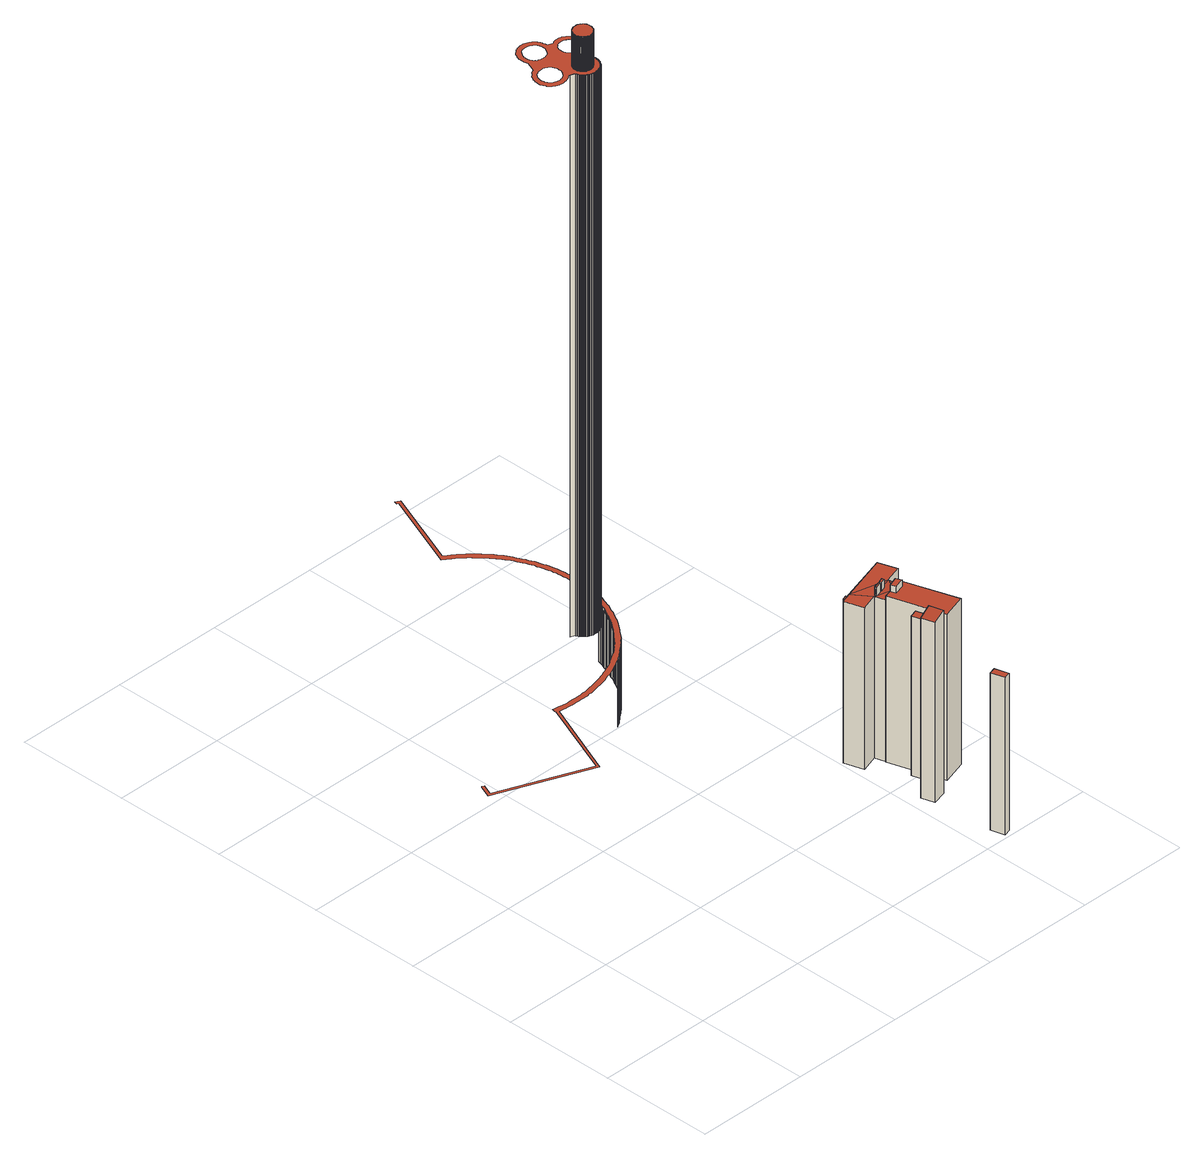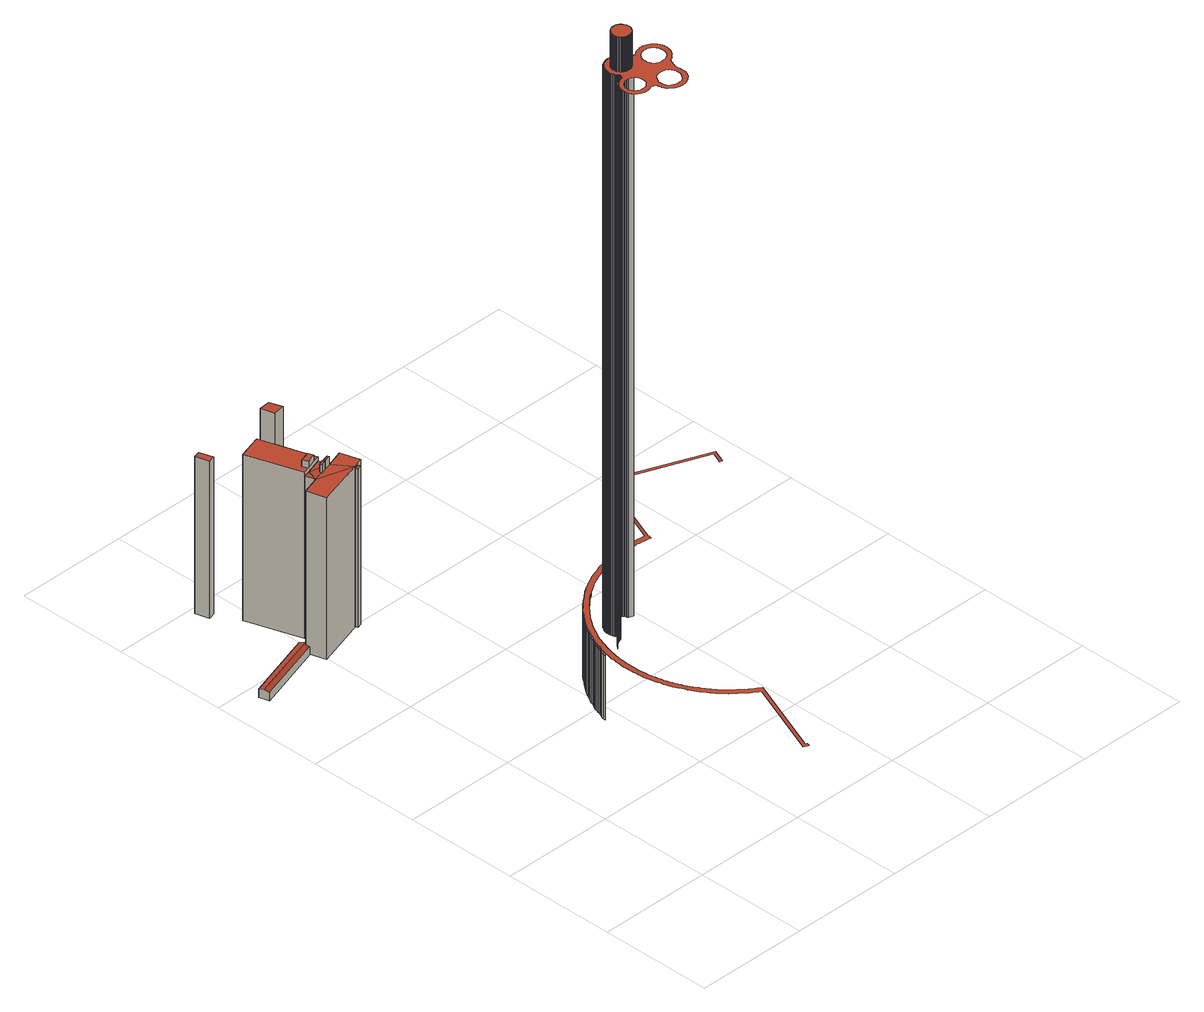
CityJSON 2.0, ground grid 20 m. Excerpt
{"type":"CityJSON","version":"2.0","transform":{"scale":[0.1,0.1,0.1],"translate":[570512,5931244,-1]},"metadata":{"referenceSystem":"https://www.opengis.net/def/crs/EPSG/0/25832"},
"CityObjects":{
"building1":{"type":"Building","attributes":{"Grundfläche 2D":"4668.682245","Grundhöhe NN":"5.746"},"children":["building1-1"],"geometry":[{"type":"MultiSurface","lod":"3","boundaries":[[[0,1,2,3]],[[0,4,5,6]],[[4,0,3,7]],[[8,9,10,11]],[[4,12,13,5]],[[12,4,7,14]],[[9,15,16,10]],[[12,17,18,13]],[[17,12,14,19]],[[15,20,21,16]],[[17,22,23,18]],[[22,17,19,24]],[[20,25,26,21]],[[22,27,28,23]],[[25,29,30,26]],[[27,22,24,31]],[[32,33,34,35]],[[27,36,37,28]],[[29,38,39,30]],[[36,27,31,40]],[[35,34,41,42]],[[42,41,43,44]],[[44,43,45,46]],[[46,45,47,48]],[[48,47,49,50]],[[50,49,51,52]],[[52,51,53,54]],[[36,55,56,37]],[[54,53,57,58]],[[38,59,60,39]],[[58,57,61,62]],[[55,36,40,63]],[[62,61,64,65]],[[65,64,66,67]],[[67,66,68,69]],[[69,68,70,71]],[[55,72,73,56]],[[59,74,75,60]],[[71,70,76,77]],[[72,55,63,78]],[[77,76,79,80]],[[80,79,81,82]],[[82,81,83,84]],[[74,85,86,75]],[[72,87,88,73]],[[84,83,89,90]],[[87,72,78,91]],[[90,89,92,93]],[[93,92,94,95]],[[85,96,97,86]],[[87,98,99,88]],[[100,101,102,103,104,105,106,107,108,109,110,111,112,113,114,115,116,117,118,119,120,121,122,123,124,125,126,127,128,129,130,131,132,133,134,135,136,6,5,13,18,23,28,37,56,73,88,99,137,138,139,140,141,142,143,144,145,146,147,148,149,150,151,152,153,154,155,156,157,158,159,160,161,162,163,164,165,166,167,168,169,170,171,172,173,174,175,176,177,178,179,180,181,182,183,184,185,186,187,188,189,190,191,192,193,194,195,196,197,198,199,200,201,202,203,204,205,206,207,208,209,210,211,212,213,214,215,216,217,218,219,220,221,222,223,224,225,226,227,228,229,230,231,232,233,234,235,236,237,238,239,240,241,242,243,244,245,246,247,248,249,250,251,252,253,254,255,256,257,258,259,260,261,262,263,264,265,266,267,268,269,270,271,272,273,274,275,276,277,278,279,280,281,282,283,284,285,286,287,288,289,290,291,292,293,294,295,296,297,298,299,300,301,302,303,304,305,306,307,96,85,74,59,38,29,25,20,15,9,8,308,309,310,311,312,313,314,315,316,317,318,319,320,321,322,323,324,325,326,327,328,329,330,331,332,333,334,335,336,337,338,339,340,341,342,343,344,345,346,347,348,349,350,351,352,353,354]],[[95,94,355,356]],[[98,87,91,357]],[[356,355,358,359]],[[359,358,360,361]],[[96,307,362,97]],[[98,363,137,99]],[[361,360,364,365]],[[363,98,357,366]],[[365,364,367,368]],[[369,370,371,372,373,374,375,376,377,378,379,380,381,382,383,384,385,386,387,388,389,390,391,392,393,394,395,396,397,398,399,400,401,402,403,404,405,406,407,408,409,410,411,412,413,414,415,416,417,418,419,420,421,422,423,424,425,426,427,428,429,430,431,432,433,434,435,436,437,438,439,440,441,442,443,444,445,446,447,448,449,450,451,452,453,454,455,456,457,458,459,460,461,462,463,464,465,466,467,468,469,470,471,472,473,474,475,476,477,478,479,480,481,482,483,484,485,486,487,488,489,490,491,492,493,494,495,496,497,498,499,500,501,502,503,504,505,506,507,508,509,510,511,512,513,514,515,516,517,518,519,520,521,522,523,524,525,526,527,528,529,530,531,532,533,534,535,536,537,538,539,540,541,542,543,544,545,546,547,548,549,550,551,552,553,554,555,556,557,558,559,560,561,562,563,564,565,566,567,568,569,570,571,572,573,574,575,576,577,578,579,580,581,582,583,584,585,586,587,588,589,590,591,592,593,594,595,596,597,598,599,600,601,602,603,604,605,606,607,608,609,610,611,612,613,614,615,616,617,618,619,620,621,622,623,624,625,626,627,628,629,630,631,632,633,634,635],[636,637,638,639,640,641,642,643,644,645,646,647,648,649,650,651,652,653,654,655,656,657,658,659,660,661,662,663,664,665,666,667,668,669,670,671,672,673,674,675,676,677,678,679,680,681,682,683,684,685,686,687,688,689,690,691,692,693,694,695,696,697,698,699,700,701,702,703,704,705,706,707,708,709,710,711,712,713,714,715,716,717,718,719,720,721,722,723,724,725,726,727,728,729,730],[731,732,733,734,735,736,737,738,739,740,741,742,743,744,745,746,747,748,749,750,751,752,753,754,755,756,757,758,759,760,761,762,763,764,765,766,767,768,769,770,771,772,773,774,775,776,777,778,779,780,781,782,783,784,785,786,787,788,789,790,791,792,793,794,795,796,797,798,799,800,801,802,803,804,805,806,807,808,809,810,811,812,813,814,815,816,817,818,819,820,821,822,823,824,825],[826,827,828,829,830,831,832,833,834,835,836,837,838,839,840,841,842,843,844,845,846,847,848,849,850,851,852,853,854,855,856,857,858,859,860,861,862,863,864,865,866,867,868,869,870,871,872,873,874,875,876,877,878,879,880,881,882,883,884,885,886,887,888,889,890,891,892,893,894,895,896,897,898,899,900,901,902,903,904,905,906,907,908,909,910,911,912,913,914,915,916,917,918,919],[920,921,922,923,924,925,926,927,928,929,930,931,932,933,934,935,936,937,938,939,940,941,942,943,944,945,946,947,948,949,950,951,952,953,954,955,956,957,958,959,960,961,962,963,964,965,966,967,968,969,970,971,972,973,974,975,976,977,978,979,980,981,982,983,984,985,986,987,988,989,990,991,992,993,994,995,996,997,998,999,1000,1001,1002,1003,1004,1005,1006,1007,1008,1009,1010,1011,1012]],[[368,367,1013,1014]],[[307,306,1015,362]],[[363,1016,138,137]],[[1014,1013,1017,1018]],[[1016,363,366,1019]],[[1018,1017,1020,1021]],[[1021,1020,1022,1023]],[[306,305,1024,1015]],[[1016,1025,139,138]],[[1023,1022,1026,1027]],[[1025,1016,1019,1028]],[[1027,1026,1029,1030]],[[1031,1030,1029,1032]],[[305,304,1033,1024]],[[1025,1034,140,139]],[[1031,1032,1035,1036]],[[1034,1025,1028,1037]],[[1036,1035,1038,1039]],[[304,303,1040,1033]],[[1039,1038,1041,1042]],[[1042,1041,1043,1044]],[[1034,1045,141,140]],[[1045,1034,1037,1046]],[[1044,1043,1047,1048]],[[303,302,1049,1040]],[[1048,1047,1050,1051]],[[1051,1050,1052,1053]],[[1045,1054,142,141]],[[1054,1045,1046,1055]],[[1053,1052,1056,1057]],[[302,301,1058,1049]],[[1057,1056,1059,1060]],[[1060,1059,1061,1062]],[[1054,1063,143,142]],[[1062,1061,1064,1065]],[[1063,1054,1055,1066]],[[301,300,1067,1058]],[[1065,1064,1068,1069]],[[1069,1068,1070,1071]],[[1071,1070,1072,1073]],[[1063,1074,144,143]],[[1074,1063,1066,1075]],[[1073,1072,1076,1077]],[[300,299,1078,1067]],[[1077,1076,1079,1080]],[[1080,1079,1081,1082]],[[1082,1081,1083,1084]],[[1084,1083,1085,1086]],[[1087,1088,1089,1090]],[[1074,1091,145,144]],[[1092,1086,1085,1093]],[[1094,1095,1088,1087]],[[1091,1074,1075,1096]],[[1097,1098,1095,1094]],[[1092,1093,1099,1100]],[[299,298,1101,1078]],[[1102,1103,1098,1097]],[[1100,1099,1104,1105]],[[1106,1107,1103,1102]],[[1105,1104,1108,1109]],[[1110,1111,1107,1106]],[[1109,1108,1112,1113]],[[1114,1115,1111,1110]],[[1113,1112,1115,1114]],[[1090,1089,1116,1117]],[[1091,1118,146,145]],[[298,297,1119,1101]],[[1118,1091,1096,1120]],[[1117,1116,1121,1122]],[[1122,1121,1123,1124]],[[1118,1125,147,146]],[[297,296,1126,1119]],[[1124,1123,1127,1128]],[[1125,1118,1120,1129]],[[1128,1127,1130,1131]],[[296,295,1132,1126]],[[1125,1133,148,147]],[[1131,1130,1134,1135]],[[1133,1125,1129,1136]],[[1135,1134,1137,1138]],[[1138,1137,1139,1140]],[[295,294,1141,1132]],[[1133,1142,149,148]],[[1142,1133,1136,1143]],[[1140,1139,1144,1145]],[[1145,1144,1146,1147]],[[294,293,1148,1141]],[[1142,1149,150,149]],[[1147,1146,1150,1151]],[[1149,1142,1143,1152]],[[1151,1150,1153,1154]],[[293,292,1155,1148]],[[1149,1156,151,150]],[[1154,1153,1157,1158]],[[1156,1149,1152,1159]],[[1158,1157,1160,1161]],[[292,291,1162,1155]],[[1161,1160,1163,1164]],[[1156,1165,152,151]],[[1165,1156,1159,1166]],[[1164,1163,1167,1168]],[[291,290,1169,1162]],[[1168,1167,1170,1171]],[[1165,1172,153,152]],[[1171,1170,1173,1174]],[[1172,1165,1166,1175]],[[290,289,1176,1169]],[[1172,1177,154,153]],[[1177,1172,1175,1178]],[[289,288,1179,1176]],[[1177,1180,155,154]],[[288,287,1181,1179]],[[1180,1177,1178,1182]],[[1180,1183,156,155]],[[287,286,1184,1181]],[[1183,1180,1182,1185]],[[286,285,1186,1184]],[[1183,1187,157,156]],[[1187,1183,1185,1188]],[[285,284,1189,1186]],[[1187,1190,158,157]],[[1190,1187,1188,1191]],[[284,283,1192,1189]],[[1190,1193,159,158]],[[1193,1190,1191,1194]],[[1193,1195,160,159]],[[1195,1193,1194,1196]],[[1195,1197,161,160]],[[1197,1195,1196,1198]],[[1197,1199,162,161]],[[1199,1197,1198,1200]]],"semantics":{"surfaces":[{"type":"WallSurface"},{"type":"RoofSurface"}],"values":[0,0,0,0,0,0,0,0,0,0,0,0,0,0,0,0,0,0,0,0,0,0,0,0,0,0,0,0,0,0,0,0,0,0,0,0,0,0,0,0,0,0,0,0,0,0,0,0,0,0,0,1,0,0,0,0,0,0,0,0,0,1,0,0,0,0,0,0,0,0,0,0,0,0,0,0,0,0,0,0,0,0,0,0,0,0,0,0,0,0,0,0,0,0,0,0,0,0,0,0,0,0,0,0,0,0,0,0,0,0,0,0,0,0,0,0,0,0,0,0,0,0,0,0,0,0,0,0,0,0,0,0,0,0,0,0,0,0,0,0,0,0,0,0,0,0,0,0,0,0,0,0,0,0,0,0,0,0,0,0,0,0,0,0,0,0,0,0,0,0,0,0,0,0,0,0,0,0,0,0,0,0,0,0,0,0,0,0,0,0,0,0,0]}}]},
"building1-1":{"type":"BuildingInstallation","parents":["building1"],"geometry":[{"type":"MultiSurface","lod":"3","boundaries":[[[1201,1202,1203,1204,1205,1206,1207,1208,1209,1210,1211,1212,1213,1214,1215,1216,1217,1218,1219,1220,1221,1222,1223,1224,1225,1226,1227,1228,1229,1230,1231,1232,1233,1234,1235,1236,1237,1238,1239,1240,1241,1242,1243,1244,1245,1246,1247,1248,1249,1250,1251,1252,1253,1254,1255,1256,1257,1258,1259,1260,1261,1262,1263,1264,1265,1266,1267,1268,1269,1270,1271,1272,1273,1274,1275,1276,1277,1278,1279,1280,1281,1282,1283,1284,1285,1286,1287,1288,1289,1290,1291,1292]],[[1207,1206,848,847]],[[1289,1288,858,857]],[[1290,1289,857,856]],[[1291,1290,856,855]],[[1292,1291,855,854]],[[1201,1292,854,853]],[[1202,1201,853,852]],[[1203,1202,852,851]],[[1204,1203,851,850]],[[1205,1204,850,849]],[[1206,1205,849,848]],[[1208,1207,847,846]],[[1209,1208,846,845]],[[1210,1209,845,844]],[[1211,1210,844,843]],[[1212,1211,843,842]],[[1213,1212,842,841]],[[1214,1213,841,840]],[[1215,1214,840,839]],[[1216,1215,839,838]],[[1217,1216,838,837]],[[1218,1217,837,836]],[[1219,1218,836,835]],[[1220,1219,835,834]],[[1221,1220,834,833]],[[1222,1221,833,832]],[[1223,1222,832,831]],[[1224,1223,831,830]],[[1225,1224,830,829]],[[1226,1225,829,828]],[[1227,1226,828,827]],[[1228,1227,827,826]],[[1229,1228,826,919]],[[1230,1229,919,918]],[[1231,1230,918,917]],[[1232,1231,917,916]],[[1233,1232,916,915]],[[1234,1233,915,914]],[[1235,1234,914,913]],[[1236,1235,913,912]],[[1237,1236,912,911]],[[1238,1237,911,910]],[[1239,1238,910,909]],[[1240,1239,909,908]],[[1241,1240,908,907]],[[1242,1241,907,906]],[[1243,1242,906,905]],[[1244,1243,905,904]],[[1245,1244,904,903]],[[1246,1245,903,902]],[[1247,1246,902,901]],[[1248,1247,901,900]],[[1249,1248,900,899]],[[1250,1249,899,898]],[[1251,1250,898,897]],[[1252,1251,897,896]],[[1253,1252,896,895]],[[1254,1253,895,894]],[[1255,1254,894,893]],[[1256,1255,893,892]],[[1257,1256,892,891]],[[1258,1257,891,890]],[[1259,1258,890,889]],[[1260,1259,889,888]],[[1261,1260,888,887]],[[1262,1261,887,886]],[[886,885,1262]],[[1262,885,884,1263]],[[1264,1263,884]],[[1264,884,883]],[[1265,1264,883,882]],[[1266,1265,882,881]],[[1267,1266,881,880]],[[1267,880,879]],[[1267,879,1268]],[[879,878,1268]],[[1269,1268,878,877]],[[1270,1269,877,876]],[[1271,1270,876,875]],[[1272,1271,875,874]],[[1273,1272,874,873]],[[1274,1273,873,872]],[[1275,1274,872,871]],[[1276,1275,871,870]],[[1277,1276,870,869]],[[1278,1277,869,868]],[[1279,1278,868,867]],[[1280,1279,867,866]],[[1281,1280,866,865]],[[1282,1281,865,864]],[[1283,1282,864,863]],[[1284,1283,863,862]],[[1285,1284,862,861]],[[1286,1285,861,860]],[[1287,1286,860,859]],[[1288,1287,859,858]]],"semantics":{"surfaces":[{"type":"RoofSurface"},{"type":"WallSurface"}],"values":[0,1,1,1,1,1,1,1,1,1,1,1,1,1,1,1,1,1,1,1,1,1,1,1,1,1,1,1,1,1,1,1,1,1,1,1,1,1,1,1,1,1,1,1,1,1,1,1,1,1,1,1,1,1,1,1,1,1,1,1,1,1,1,1,1,1,1,1,1,1,1,1,1,1,1,1,1,1,1,1,1,1,1,1,1,1,1,1,1,1,1,1,1,1,1,1,1]}}]},
"building2":{"type":"Building","attributes":{"Grundfläche 2D":"6.376858","Grundhöhe NN":"5.429"},"geometry":[{"type":"Solid","lod":"3","boundaries":[[[[1293,1294,1295,1296]],[[1297,1298,1296,1295]],[[1298,1299,1293,1296]],[[1299,1300,1294,1293]],[[1300,1297,1295,1294]],[[1300,1299,1298,1297]]]],"semantics":{"surfaces":[{"type":"RoofSurface"},{"type":"WallSurface"},{"type":"GroundSurface"}],"values":[[0,1,1,1,1,2]]}}]},
"building3":{"type":"Building","attributes":{"Grundfläche 2D":"0.458888","Grundhöhe NN":"5.714"},"geometry":[{"type":"Solid","lod":"3","boundaries":[[[[1301,1302,1303,1304]],[[1305,1306,1304,1303]],[[1306,1307,1301,1304]],[[1307,1308,1302,1301]],[[1308,1305,1303,1302]],[[1308,1307,1306,1305]]]],"semantics":{"surfaces":[{"type":"RoofSurface"},{"type":"WallSurface"},{"type":"GroundSurface"}],"values":[[0,1,1,1,1,2]]}}]},
"building4":{"type":"Building","attributes":{"Grundfläche 2D":"3.239808","Grundhöhe NN":"-0.001"},"geometry":[{"type":"Solid","lod":"3","boundaries":[[[[1309,1310,1311,1312]],[[1313,1314,1312,1311]],[[1314,1315,1309,1312]],[[1315,1316,1310,1309]],[[1316,1313,1311,1310]],[[1316,1315,1314,1313]]]],"semantics":{"surfaces":[{"type":"RoofSurface"},{"type":"WallSurface"},{"type":"GroundSurface"}],"values":[[0,1,1,1,1,2]]}}]},
"building5":{"type":"Building","attributes":{"Grundfläche 2D":"3.194964","Grundhöhe NN":"5.437"},"geometry":[{"type":"Solid","lod":"3","boundaries":[[[[1317,1318,1319,1320]],[[1321,1322,1320,1319]],[[1322,1323,1317,1320]],[[1323,1324,1318,1317]],[[1324,1321,1319,1318]],[[1324,1323,1322,1321]]]],"semantics":{"surfaces":[{"type":"RoofSurface"},{"type":"WallSurface"},{"type":"GroundSurface"}],"values":[[0,1,1,1,1,2]]}}]},
"building6":{"type":"Building","attributes":{"Grundfläche 2D":"46.902045","Grundhöhe NN":"5.459"},"children":["building6-1","building6-2"],"geometry":[{"type":"Solid","lod":"3","boundaries":[[[[1325,1326,1327]],[[1325,1328,1329,1330]],[[1331,1332,1325,1330,1333,1334]],[[1331,1334,1333,1335,1336,1326,1325,1332]],[[1330,1337,1338,1333]],[[1335,1333,1339,1326,1336]],[[1325,1327,1340,1341]],[[1328,1325,1341,1342]],[[1329,1328,1342,1343]],[[1337,1330,1329,1343,1344]],[[1338,1337,1344,1345]],[[1333,1338,1345,1346]],[[1340,1327,1326,1339,1347]],[[1339,1333,1346,1347]],[[1343,1342,1341,1340,1347,1346,1345,1344]]]],"semantics":{"surfaces":[{"type":"RoofSurface"},{"type":"WallSurface"},{"type":"GroundSurface"}],"values":[[0,0,0,0,0,0,1,1,1,1,1,1,1,1,2]]}}]},
"building6-1":{"type":"BuildingInstallation","parents":["building6"],"geometry":[{"type":"MultiSurface","lod":"3","boundaries":[[[1348,1349,1350,1351]],[[1352,1349,1348,1353,1334]],[[1352,1354,1350,1349]],[[1354,1335,1355,1351,1350]],[[1353,1348,1351,1355,1336]]],"semantics":{"surfaces":[{"type":"RoofSurface"},{"type":"WallSurface"}],"values":[0,1,1,1,1]}}]},
"building6-2":{"type":"BuildingInstallation","parents":["building6"],"geometry":[{"type":"MultiSurface","lod":"3","boundaries":[[[1356,1357,1358,1359,1360]],[[1361,1362,1357,1356]],[[1332,1363,1358,1357,1362]],[[1363,1364,1359,1358]],[[1356,1360,1359,1364,1331,1361]]],"semantics":{"surfaces":[{"type":"RoofSurface"},{"type":"WallSurface"}],"values":[0,1,1,1,1]}}]},
"building7":{"type":"Building","attributes":{"Grundfläche 2D":"44.771275","Grundhöhe NN":"5.432"},"children":["building7-1"],"geometry":[{"type":"Solid","lod":"3","boundaries":[[[[1365,1366,1367,1368,1369,1370]],[[1368,1367,1366,1365,1371,1372]],[[1369,1368,1372,1373]],[[1370,1369,1373,1374]],[[1365,1370,1374,1371]],[[1372,1371,1374,1373]]]],"semantics":{"surfaces":[{"type":"RoofSurface"},{"type":"WallSurface"},{"type":"GroundSurface"}],"values":[[0,1,1,1,1,2]]}}]},
"building7-1":{"type":"BuildingInstallation","parents":["building7"],"geometry":[{"type":"MultiSurface","lod":"3","boundaries":[[[1375,1376,1377,1378]],[[1367,1379,1378,1377]],[[1375,1378,1379,1380]],[[1380,1366,1376,1375]],[[1366,1367,1377,1376]]],"semantics":{"surfaces":[{"type":"RoofSurface"},{"type":"WallSurface"}],"values":[0,1,1,1,1]}}]},
"building8":{"type":"Building","attributes":{"Grundfläche 2D":"25.169371","Grundhöhe NN":"5.397"},"geometry":[{"type":"Solid","lod":"3","boundaries":[[[[1381,1382,1383,1384]],[[1385,1386,1387,1381,1384,1388]],[[1389,1390,1391,1388,1384,1383]],[[1391,1392,1385,1388]],[[1392,1393,1386,1385]],[[1394,1395,1396,1382,1381,1387]],[[1393,1394,1387,1386]],[[1396,1389,1383,1382]],[[1390,1389,1396,1395,1394,1393,1392,1391]]]],"semantics":{"surfaces":[{"type":"RoofSurface"},{"type":"WallSurface"},{"type":"GroundSurface"}],"values":[[0,0,1,1,1,1,1,1,2]]}}]}
},
"vertices":[
[386,551,184],[382,548,184],[382,548,67],[386,551,67],[390,553,184],[390,553,189],[386,551,189],[390,553,67],[385,561,189],[388,564,189],[388,564,184],[385,561,184],[394,556,184],[394,556,189],[394,556,67],[392,566,189],[392,566,184],[398,559,184],[398,559,189],[398,559,67],[396,569,189],[396,569,184],[401,562,184],[401,562,189],[401,562,67],[399,572,189],[399,572,184],[405,565,184],[405,565,189],[403,575,189],[403,575,184],[405,565,67],[379,643,1206],[379,643,184],[387,640,184],[387,640,1206],[409,568,184],[409,568,189],[406,578,189],[406,578,184],[409,568,67],[387,639,184],[387,639,1206],[388,638,184],[388,638,1206],[388,637,184],[388,637,1206],[389,635,184],[389,635,1206],[390,634,184],[390,634,1206],[390,633,184],[390,633,1206],[391,632,184],[391,632,1206],[412,571,184],[412,571,189],[392,631,184],[392,631,1206],[410,581,189],[410,581,184],[393,630,184],[393,630,1206],[412,571,67],[394,629,184],[394,629,1206],[395,628,184],[395,628,1206],[396,627,184],[396,627,1206],[398,626,184],[398,626,1206],[416,574,184],[416,574,189],[413,584,189],[413,584,184],[399,625,184],[399,625,1206],[416,574,67],[400,625,184],[400,625,1206],[401,624,184],[401,624,1206],[403,623,184],[403,623,1206],[416,587,189],[416,587,184],[419,578,184],[419,578,189],[404,623,184],[404,623,1206],[419,578,67],[406,622,184],[406,622,1206],[407,622,184],[407,622,1206],[419,591,189],[419,591,184],[423,581,184],[423,581,189],[6,447,189],[173,380,189],[230,520,189],[234,519,189],[238,519,189],[242,518,189],[247,518,189],[251,517,189],[256,517,189],[260,517,189],[265,517,189],[269,517,189],[274,517,189],[278,517,189],[283,517,189],[287,517,189],[292,518,189],[297,518,189],[301,519,189],[306,520,189],[310,521,189],[315,522,189],[320,523,189],[324,524,189],[329,525,189],[333,526,189],[338,528,189],[343,530,189],[347,531,189],[352,533,189],[356,535,189],[360,537,189],[365,539,189],[369,541,189],[373,543,189],[377,546,189],[382,548,189],[426,584,189],[429,588,189],[432,591,189],[435,595,189],[438,598,189],[441,602,189],[444,606,189],[447,610,189],[449,613,189],[452,617,189],[454,621,189],[456,625,189],[458,629,189],[461,633,189],[463,637,189],[464,641,189],[466,645,189],[468,648,189],[470,652,189],[471,656,189],[473,661,189],[474,665,189],[475,669,189],[477,673,189],[478,677,189],[479,682,189],[480,686,189],[481,690,189],[482,695,189],[483,699,189],[483,704,189],[484,709,189],[484,713,189],[485,718,189],[485,722,189],[485,727,189],[485,732,189],[485,737,189],[485,741,189],[485,746,189],[484,751,189],[484,756,189],[483,760,189],[483,765,189],[482,770,189],[481,775,189],[480,779,189],[479,784,189],[478,789,189],[476,793,189],[475,798,189],[474,802,189],[472,807,189],[470,812,189],[468,816,189],[467,820,189],[464,825,189],[462,829,189],[460,833,189],[458,838,189],[456,842,189],[453,846,189],[451,850,189],[448,854,189],[445,858,189],[443,862,189],[440,865,189],[437,869,189],[434,872,189],[431,876,189],[428,879,189],[425,883,189],[421,886,189],[418,889,189],[415,892,189],[411,895,189],[408,898,189],[405,901,189],[401,904,189],[398,906,189],[394,909,189],[391,911,189],[387,914,189],[443,1054,189],[435,1058,189],[433,1052,189],[435,1052,189],[436,1051,189],[379,908,189],[382,906,189],[385,904,189],[389,901,189],[392,899,189],[396,896,189],[399,894,189],[402,891,189],[405,888,189],[409,885,189],[412,883,189],[415,879,189],[418,876,189],[421,873,189],[424,870,189],[427,867,189],[430,863,189],[432,860,189],[435,856,189],[438,852,189],[440,849,189],[443,845,189],[445,841,189],[448,837,189],[450,833,189],[452,829,189],[454,825,189],[456,821,189],[458,817,189],[460,812,189],[462,808,189],[463,804,189],[465,800,189],[466,795,189],[468,791,189],[469,786,189],[470,782,189],[471,777,189],[472,773,189],[473,768,189],[474,764,189],[474,759,189],[475,755,189],[475,750,189],[476,745,189],[476,741,189],[476,736,189],[476,732,189],[476,727,189],[476,723,189],[475,718,189],[475,714,189],[475,710,189],[474,705,189],[473,701,189],[473,697,189],[472,692,189],[471,688,189],[470,684,189],[469,680,189],[468,676,189],[467,672,189],[465,668,189],[464,664,189],[463,660,189],[461,656,189],[460,652,189],[458,648,189],[456,644,189],[454,641,189],[452,637,189],[450,633,189],[448,629,189],[446,626,189],[444,622,189],[441,618,189],[439,615,189],[436,611,189],[434,608,189],[431,604,189],[428,601,189],[425,597,189],[422,594,189],[381,559,189],[377,556,189],[373,554,189],[369,551,189],[365,549,189],[361,547,189],[356,545,189],[352,543,189],[348,541,189],[344,540,189],[339,538,189],[335,537,189],[331,535,189],[326,534,189],[322,533,189],[318,532,189],[313,531,189],[309,530,189],[304,529,189],[300,528,189],[295,527,189],[291,527,189],[287,527,189],[282,526,189],[278,526,189],[273,526,189],[269,526,189],[265,526,189],[260,526,189],[256,526,189],[252,526,189],[248,527,189],[244,527,189],[239,528,189],[235,529,189],[231,529,189],[227,530,189],[226,526,189],[225,524,189],[226,523,189],[171,386,189],[13,449,189],[13,450,189],[20,467,189],[21,468,189],[16,470,189],[15,469,189],[409,622,184],[409,622,1206],[423,581,67],[410,622,184],[410,622,1206],[412,622,184],[412,622,1206],[422,594,184],[426,584,184],[413,622,184],[413,622,1206],[426,584,67],[414,622,184],[414,622,1206],[408,730,1206],[407,732,1206],[407,733,1206],[406,734,1206],[405,736,1206],[404,737,1206],[403,738,1206],[402,739,1206],[401,740,1206],[400,741,1206],[398,742,1206],[397,743,1206],[396,744,1206],[394,745,1206],[393,745,1206],[391,746,1206],[390,746,1206],[388,747,1206],[387,747,1206],[385,747,1206],[384,747,1206],[382,747,1206],[381,747,1206],[380,747,1206],[378,747,1206],[377,747,1206],[376,746,1206],[374,746,1206],[373,746,1206],[372,745,1206],[371,744,1206],[369,744,1206],[368,743,1206],[367,742,1206],[366,741,1206],[364,740,1206],[363,739,1206],[362,738,1206],[361,737,1206],[360,736,1206],[360,734,1206],[359,733,1206],[358,731,1206],[357,730,1206],[357,728,1206],[356,727,1206],[356,725,1206],[356,724,1206],[356,722,1206],[356,721,1206],[356,719,1206],[356,718,1206],[356,716,1206],[356,715,1206],[356,713,1206],[357,712,1206],[357,711,1206],[358,709,1206],[358,708,1206],[351,690,1206],[349,690,1206],[348,689,1206],[347,689,1206],[345,688,1206],[344,687,1206],[343,686,1206],[342,685,1206],[341,684,1206],[340,683,1206],[338,682,1206],[337,681,1206],[337,680,1206],[336,678,1206],[335,677,1206],[334,675,1206],[333,674,1206],[333,672,1206],[333,671,1206],[332,669,1206],[332,668,1206],[332,666,1206],[332,664,1206],[332,663,1206],[332,661,1206],[332,660,1206],[332,658,1206],[333,657,1206],[333,656,1206],[334,654,1206],[334,653,1206],[335,652,1206],[336,651,1206],[336,649,1206],[337,648,1206],[338,647,1206],[339,646,1206],[340,645,1206],[341,644,1206],[342,643,1206],[343,642,1206],[345,641,1206],[346,640,1206],[347,640,1206],[349,639,1206],[350,639,1206],[352,638,1206],[353,638,1206],[355,637,1206],[357,637,1206],[358,637,1206],[360,637,1206],[362,637,1206],[363,638,1206],[365,638,1206],[366,638,1206],[368,639,1206],[369,639,1206],[371,640,1206],[372,641,1206],[373,641,1206],[374,642,1206],[375,643,1206],[377,644,1206],[378,645,1206],[388,642,1206],[389,641,1206],[389,640,1206],[389,638,1206],[390,637,1206],[390,636,1206],[391,635,1206],[392,634,1206],[392,633,1206],[393,632,1206],[394,631,1206],[395,630,1206],[396,629,1206],[397,628,1206],[398,627,1206],[400,627,1206],[401,626,1206],[402,625,1206],[403,625,1206],[405,624,1206],[406,624,1206],[407,624,1206],[409,624,1206],[410,623,1206],[412,623,1206],[413,623,1206],[414,624,1206],[416,624,1206],[417,624,1206],[418,624,1206],[419,625,1206],[420,625,1206],[421,626,1206],[423,626,1206],[424,627,1206],[425,627,1206],[426,628,1206],[427,629,1206],[428,630,1206],[429,631,1206],[430,632,1206],[431,633,1206],[432,635,1206],[433,636,1206],[433,637,1206],[434,638,1206],[434,640,1206],[435,641,1206],[435,642,1206],[435,644,1206],[435,645,1206],[436,646,1206],[436,648,1206],[436,649,1206],[435,651,1206],[435,652,1206],[435,653,1206],[434,655,1206],[434,656,1206],[434,657,1206],[433,658,1206],[432,659,1206],[432,660,1206],[431,661,1206],[430,662,1206],[429,664,1206],[432,672,1206],[434,672,1206],[435,672,1206],[436,673,1206],[438,673,1206],[439,673,1206],[440,674,1206],[441,674,1206],[442,675,1206],[443,676,1206],[444,676,1206],[445,677,1206],[446,678,1206],[447,679,1206],[448,680,1206],[449,681,1206],[450,682,1206],[451,683,1206],[452,684,1206],[452,686,1206],[453,687,1206],[453,688,1206],[454,690,1206],[454,691,1206],[454,692,1206],[454,693,1206],[454,695,1206],[454,696,1206],[454,697,1206],[454,699,1206],[454,700,1206],[454,701,1206],[454,702,1206],[453,703,1206],[453,704,1206],[453,705,1206],[452,706,1206],[451,708,1206],[451,709,1206],[450,710,1206],[449,711,1206],[449,712,1206],[448,713,1206],[447,714,1206],[446,715,1206],[445,715,1206],[443,716,1206],[442,717,1206],[441,717,1206],[440,718,1206],[439,719,1206],[438,719,1206],[437,719,1206],[436,719,1206],[435,720,1206],[434,720,1206],[433,720,1206],[432,720,1206],[430,720,1206],[429,720,1206],[428,720,1206],[427,720,1206],[425,719,1206],[424,719,1206],[423,719,1206],[422,718,1206],[421,718,1206],[420,717,1206],[419,717,1206],[410,720,1206],[410,722,1206],[410,723,1206],[410,724,1206],[410,725,1206],[409,726,1206],[409,728,1206],[409,729,1206],[376,656,1206],[376,655,1206],[375,655,1206],[374,654,1206],[374,653,1206],[373,652,1206],[372,651,1206],[371,650,1206],[370,649,1206],[369,649,1206],[368,648,1206],[367,648,1206],[366,647,1206],[364,647,1206],[363,647,1206],[362,647,1206],[361,646,1206],[359,646,1206],[358,647,1206],[357,647,1206],[355,647,1206],[354,647,1206],[353,648,1206],[352,648,1206],[350,649,1206],[349,650,1206],[348,650,1206],[347,651,1206],[346,652,1206],[346,653,1206],[345,654,1206],[344,655,1206],[344,656,1206],[343,657,1206],[343,658,1206],[342,659,1206],[342,660,1206],[342,661,1206],[342,662,1206],[341,663,1206],[341,664,1206],[341,665,1206],[341,666,1206],[341,668,1206],[342,669,1206],[342,670,1206],[342,671,1206],[343,672,1206],[343,674,1206],[344,675,1206],[345,676,1206],[346,677,1206],[346,678,1206],[347,679,1206],[348,680,1206],[349,680,1206],[351,681,1206],[352,682,1206],[353,682,1206],[354,683,1206],[355,683,1206],[357,683,1206],[358,683,1206],[359,683,1206],[360,683,1206],[361,683,1206],[362,683,1206],[363,683,1206],[364,683,1206],[365,683,1206],[366,682,1206],[367,682,1206],[368,681,1206],[369,681,1206],[370,680,1206],[371,680,1206],[372,679,1206],[373,678,1206],[374,677,1206],[375,676,1206],[375,675,1206],[376,674,1206],[377,673,1206],[377,671,1206],[378,670,1206],[378,669,1206],[378,667,1206],[378,666,1206],[378,665,1206],[378,663,1206],[378,662,1206],[378,661,1206],[378,660,1206],[377,659,1206],[377,658,1206],[401,723,1206],[401,722,1206],[401,721,1206],[401,720,1206],[401,719,1206],[401,717,1206],[401,716,1206],[401,715,1206],[400,714,1206],[400,713,1206],[399,712,1206],[399,711,1206],[398,710,1206],[397,709,1206],[396,708,1206],[396,707,1206],[395,706,1206],[394,705,1206],[393,705,1206],[392,704,1206],[391,704,1206],[390,703,1206],[388,703,1206],[387,702,1206],[386,702,1206],[385,702,1206],[383,702,1206],[382,702,1206],[381,702,1206],[379,702,1206],[378,702,1206],[377,703,1206],[376,703,1206],[375,704,1206],[373,704,1206],[372,705,1206],[371,706,1206],[371,707,1206],[370,707,1206],[369,708,1206],[368,709,1206],[368,710,1206],[367,711,1206],[367,712,1206],[366,712,1206],[366,713,1206],[365,715,1206],[365,716,1206],[365,717,1206],[365,718,1206],[365,719,1206],[365,720,1206],[365,722,1206],[365,723,1206],[365,724,1206],[365,725,1206],[366,727,1206],[366,728,1206],[367,729,1206],[368,730,1206],[368,731,1206],[369,732,1206],[370,733,1206],[371,734,1206],[372,735,1206],[373,736,1206],[374,736,1206],[375,737,1206],[376,737,1206],[377,738,1206],[378,738,1206],[380,738,1206],[381,738,1206],[382,738,1206],[383,738,1206],[384,738,1206],[385,738,1206],[386,738,1206],[387,738,1206],[388,738,1206],[389,737,1206],[390,737,1206],[391,736,1206],[392,736,1206],[393,735,1206],[394,734,1206],[395,734,1206],[396,733,1206],[397,732,1206],[398,731,1206],[399,730,1206],[399,728,1206],[400,727,1206],[400,726,1206],[401,725,1206],[419,662,1206],[420,662,1206],[420,661,1206],[421,660,1206],[422,660,1206],[423,659,1206],[424,658,1206],[424,657,1206],[425,656,1206],[426,655,1206],[426,654,1206],[426,653,1206],[427,652,1206],[427,651,1206],[427,650,1206],[427,648,1206],[427,647,1206],[427,646,1206],[427,645,1206],[427,644,1206],[426,643,1206],[426,642,1206],[425,641,1206],[425,640,1206],[425,639,1206],[424,639,1206],[423,638,1206],[423,637,1206],[422,636,1206],[421,636,1206],[420,635,1206],[419,634,1206],[418,633,1206],[416,633,1206],[415,633,1206],[414,632,1206],[413,632,1206],[412,632,1206],[411,632,1206],[410,632,1206],[408,632,1206],[407,632,1206],[406,633,1206],[405,633,1206],[404,633,1206],[403,634,1206],[402,635,1206],[401,635,1206],[401,636,1206],[400,636,1206],[399,637,1206],[399,638,1206],[398,639,1206],[397,639,1206],[397,640,1206],[397,641,1206],[396,642,1206],[396,643,1206],[395,644,1206],[395,645,1206],[395,646,1206],[395,647,1206],[395,648,1206],[395,649,1206],[395,650,1206],[395,651,1206],[395,652,1206],[396,653,1206],[396,654,1206],[397,655,1206],[397,656,1206],[398,657,1206],[398,658,1206],[399,659,1206],[400,660,1206],[401,661,1206],[402,661,1206],[403,662,1206],[404,662,1206],[404,663,1206],[405,663,1206],[406,664,1206],[407,664,1206],[408,664,1206],[409,664,1206],[410,664,1206],[411,664,1206],[412,664,1206],[413,664,1206],[414,664,1206],[415,664,1206],[416,664,1206],[417,663,1206],[418,663,1206],[415,691,1206],[415,692,1206],[415,693,1206],[415,694,1206],[415,695,1206],[415,696,1206],[415,697,1206],[415,698,1206],[415,699,1206],[415,700,1206],[415,701,1206],[416,702,1206],[416,703,1206],[417,704,1206],[417,705,1206],[418,706,1206],[419,706,1206],[420,707,1206],[421,708,1206],[421,709,1206],[422,709,1206],[423,710,1206],[424,710,1206],[426,711,1206],[427,711,1206],[428,711,1206],[429,711,1206],[430,711,1206],[431,711,1206],[432,711,1206],[433,711,1206],[434,711,1206],[435,711,1206],[436,710,1206],[437,710,1206],[438,709,1206],[439,709,1206],[439,708,1206],[440,708,1206],[441,707,1206],[442,707,1206],[442,706,1206],[443,705,1206],[444,704,1206],[444,703,1206],[445,702,1206],[445,701,1206],[446,700,1206],[446,699,1206],[446,698,1206],[446,697,1206],[446,696,1206],[446,695,1206],[446,694,1206],[446,693,1206],[446,692,1206],[446,691,1206],[445,690,1206],[445,689,1206],[444,688,1206],[444,687,1206],[443,686,1206],[442,685,1206],[442,684,1206],[441,684,1206],[440,683,1206],[439,683,1206],[439,682,1206],[438,682,1206],[437,681,1206],[436,681,1206],[435,680,1206],[434,680,1206],[433,680,1206],[432,680,1206],[431,680,1206],[430,680,1206],[429,680,1206],[428,680,1206],[427,680,1206],[426,680,1206],[425,681,1206],[423,681,1206],[422,682,1206],[421,683,1206],[420,684,1206],[419,685,1206],[418,685,1206],[418,686,1206],[417,687,1206],[416,688,1206],[416,689,1206],[416,690,1206],[416,622,184],[416,622,1206],[425,597,184],[429,588,184],[417,622,184],[417,622,1206],[429,588,67],[418,623,184],[418,623,1206],[420,623,184],[420,623,1206],[428,601,184],[432,591,184],[421,624,184],[421,624,1206],[432,591,67],[422,624,184],[422,624,1206],[423,625,1206],[423,625,184],[431,604,184],[435,595,184],[424,625,184],[424,625,1206],[435,595,67],[425,626,184],[425,626,1206],[434,608,184],[427,627,184],[427,627,1206],[428,627,184],[428,627,1206],[438,598,184],[438,598,67],[429,628,184],[429,628,1206],[436,611,184],[430,629,184],[430,629,1206],[431,630,184],[431,630,1206],[441,602,184],[441,602,67],[431,631,184],[431,631,1206],[439,615,184],[432,632,184],[432,632,1206],[433,634,184],[433,634,1206],[444,606,184],[434,635,184],[434,635,1206],[444,606,67],[441,618,184],[435,636,184],[435,636,1206],[435,638,184],[435,638,1206],[436,639,184],[436,639,1206],[447,610,184],[447,610,67],[436,640,184],[436,640,1206],[444,622,184],[437,642,184],[437,642,1206],[437,643,184],[437,643,1206],[437,645,184],[437,645,1206],[437,646,184],[437,646,1206],[432,662,1206],[432,662,184],[432,663,184],[432,663,1206],[449,613,184],[437,648,1206],[437,648,184],[433,661,1206],[433,661,184],[449,613,67],[434,660,1206],[434,660,184],[437,649,184],[437,649,1206],[446,626,184],[434,659,1206],[434,659,184],[437,651,184],[437,651,1206],[435,658,1206],[435,658,184],[437,652,184],[437,652,1206],[436,656,1206],[436,656,184],[436,654,184],[436,654,1206],[436,655,1206],[436,655,184],[434,670,184],[434,670,1206],[452,617,184],[448,629,184],[452,617,67],[436,670,184],[436,670,1206],[437,670,184],[437,670,1206],[454,621,184],[450,633,184],[438,671,184],[438,671,1206],[454,621,67],[439,671,184],[439,671,1206],[452,637,184],[456,625,184],[441,672,184],[441,672,1206],[456,625,67],[442,672,184],[442,672,1206],[443,673,184],[443,673,1206],[454,641,184],[458,629,184],[458,629,67],[444,674,184],[444,674,1206],[446,674,184],[446,674,1206],[456,644,184],[461,633,184],[447,675,184],[447,675,1206],[461,633,67],[448,676,184],[448,676,1206],[458,648,184],[463,637,184],[449,677,184],[449,677,1206],[463,637,67],[450,678,184],[450,678,1206],[460,652,184],[451,680,184],[451,680,1206],[464,641,184],[464,641,67],[452,681,184],[452,681,1206],[461,656,184],[453,682,184],[453,682,1206],[466,645,184],[454,683,184],[454,683,1206],[466,645,67],[463,660,184],[468,648,184],[468,648,67],[464,664,184],[470,652,184],[465,668,184],[470,652,67],[471,656,184],[467,672,184],[471,656,67],[468,676,184],[473,661,184],[473,661,67],[469,680,184],[474,665,184],[474,665,67],[470,684,184],[475,669,184],[475,669,67],[477,673,184],[477,673,67],[478,677,184],[478,677,67],[479,682,184],[479,682,67],
[423,637,1269],[423,638,1269],[424,639,1269],[425,639,1269],[425,640,1269],[425,641,1269],[426,642,1269],[426,643,1269],[427,644,1269],[427,645,1269],[427,646,1269],[427,647,1269],[427,648,1269],[427,650,1269],[427,651,1269],[427,652,1269],[426,653,1269],[426,654,1269],[426,655,1269],[425,656,1269],[424,657,1269],[424,658,1269],[423,659,1269],[422,660,1269],[421,660,1269],[420,661,1269],[420,662,1269],[419,662,1269],[418,663,1269],[417,663,1269],[416,664,1269],[415,664,1269],[414,664,1269],[413,664,1269],[412,664,1269],[411,664,1269],[410,664,1269],[409,664,1269],[408,664,1269],[407,664,1269],[406,664,1269],[405,663,1269],[404,663,1269],[404,662,1269],[403,662,1269],[402,661,1269],[401,661,1269],[400,660,1269],[399,659,1269],[398,658,1269],[398,657,1269],[397,656,1269],[397,655,1269],[396,654,1269],[396,653,1269],[395,652,1269],[395,651,1269],[395,650,1269],[395,649,1269],[395,648,1269],[395,647,1269],[395,645,1269],[395,644,1269],[396,643,1269],[396,642,1269],[397,641,1269],[397,640,1269],[398,639,1269],[399,638,1269],[399,637,1269],[400,636,1269],[401,636,1269],[401,635,1269],[402,635,1269],[403,634,1269],[404,633,1269],[405,633,1269],[406,633,1269],[407,632,1269],[408,632,1269],[410,632,1269],[411,632,1269],[412,632,1269],[413,632,1269],[414,632,1269],[415,633,1269],[416,633,1269],[418,633,1269],[419,634,1269],[420,635,1269],[421,636,1269],[422,636,1269],
[577,85,392],[602,92,397],[595,116,397],[570,108,392],[595,116,64],[570,108,64],[577,85,64],[602,92,64],
[568,261,355],[560,258,355],[561,253,355],[570,256,355],[561,253,67],[570,256,67],[568,261,67],[560,258,67],
[644,7,296],[656,10,296],[649,34,296],[637,31,296],[649,34,10],[637,31,10],[644,7,10],[656,10,10],
[600,157,355],[607,134,355],[620,138,355],[613,161,355],[620,138,64],[613,161,64],[600,157,64],[607,134,64],
[635,239,360],[628,217,359],[640,221,360],[666,248,360],[656,282,359],[570,256,359],[608,230,360],[617,233,360],[593,226,359],[605,229,360],[596,225,359],[598,224,359],[552,250,359],[562,216,359],[598,208,359],[640,221,65],[635,239,65],[666,248,65],[656,282,65],[552,250,65],[562,216,65],[593,226,65],[598,208,65],
[606,227,375],[605,230,375],[595,227,375],[596,224,375],[605,230,360],[606,227,360],[595,227,360],[596,224,359],
[609,227,375],[618,230,375],[617,234,375],[608,231,375],[608,230,375],[609,227,360],[618,230,360],[617,234,360],[608,231,360],
[640,221,366],[628,217,366],[611,211,366],[598,208,366],[629,111,366],[671,124,366],[640,221,64],[598,208,64],[629,111,64],[671,124,64],
[632,207,378],[628,217,378],[611,211,378],[614,202,378],[614,202,366],[632,207,366],
[664,245,82],[667,236,79],[792,275,79],[790,284,82],[664,255,79],[666,248,81],[663,247,81],[787,293,79],[792,275,64],[790,284,64],[787,293,64],[664,255,64],[666,248,64],[663,247,64],[664,245,64],[667,236,64]
]}
